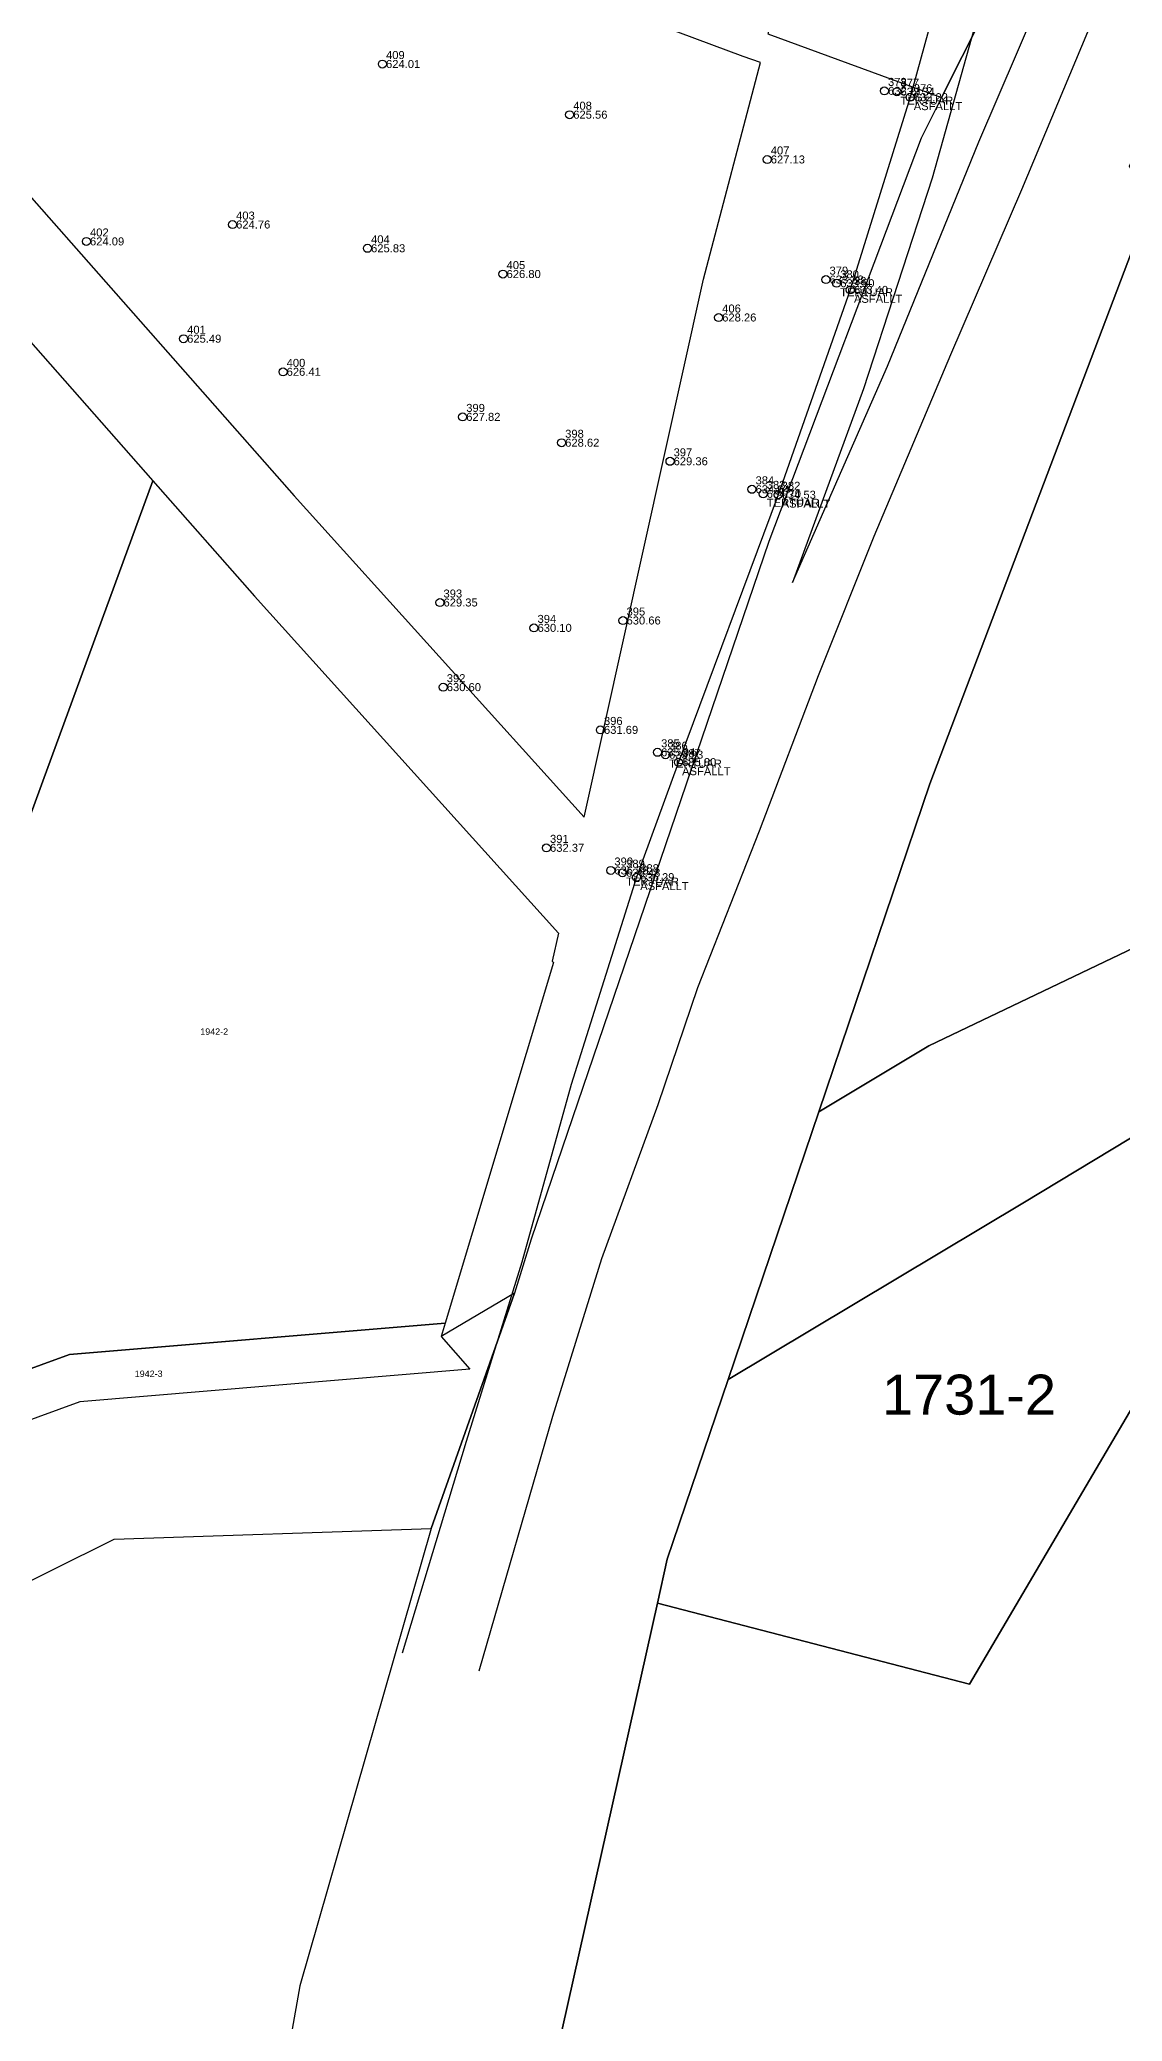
# Model space of a CAD drawing. Header units: metres. Extents: x 7508000 to 7510589, y 4725804 to 4728000.
# Drawn here: x 7509433.2 to 7509568.4, y 4726623.1 to 4726870.8 of the extents above; entities that cross this region are included whole.
import ezdxf
from ezdxf.enums import TextEntityAlignment as Align

# ---------------------------------------------------------------- set-up
doc = ezdxf.new("R2010")
doc.units = ezdxf.units.M
for name, color, linetype in [('_KOCKA', 5, 'Continuous'), ('Nr Parceles Baze', 7, 'Continuous'), ('OBILIQ_A10_PAR_PARCEL_TXT', 7, 'Continuous'), ('OBILIQ_PAR_PARCELGEOM_ILI', 7, 'Continuous'), ('Orotofoto 2018', 7, 'Continuous'), ('Parcela Baze', 7, 'Continuous'), ('V-NODE', 1, 'Continuous'), ('V-NODE-TEXT', 11, 'Continuous')]:
    doc.layers.add(name, color=color, linetype=linetype)
doc.styles.get("Standard").update_dxf_attribs({"font": 'arial.ttf'})
picture_1 = doc.add_image_def('image1.ecw', size_in_pixel=(11111, 11111))

# ---------------------------------------------------------------- blocks, each defined once
blk = doc.blocks.new('*U54')
at = {"color": 0, "linetype": 'ByBlock', "lineweight": -2, "transparency": 16777216}
blk.add_line((0, 0), (0, 0), dxfattribs=at)
blk.add_circle((0, 0), 0.5, dxfattribs=at)
blk = doc.blocks.new('*U1132', base_point=(7509541.92, 4726863.57, 632.22))
at = {"layer": 'V-NODE-TEXT', "color": 1, "linetype": 'ByBlock', "char_height": 1}
for s, insert, attachment_point in [('376', (7509542.37, 4726864.18, 632.22), 7), ('ASFALLT', (7509542.37, 4726862.96, 632.22), 1), ('632.22', (7509542.37, 4726863.57, 632.22), 4)]:
    blk.add_mtext(s, dxfattribs=dict(at, insert=insert, attachment_point=attachment_point))
blk = doc.blocks.new('*U1133', base_point=(7509541.921, 4726863.567, 632.224))
at = {"layer": 'V-NODE-TEXT', "color": 7, "lineweight": -2}
blk.add_blockref('*U1132', (7509541.921, 4726863.567, 632.224), dxfattribs=at)
blk = doc.blocks.new('*U1134', base_point=(7509541.921, 4726863.567, 632.224))
at = {"layer": 'V-NODE', "color": 7, "lineweight": -2, "xscale": 0.9999999800000003, "yscale": 0.9999999800000003, "zscale": 0.9999999800000003}
blk.add_blockref('*U54', (7509541.921, 4726863.567, 632.224), dxfattribs=at)
at = {"layer": 'V-NODE-TEXT', "color": 7, "lineweight": -2}
blk.add_blockref('*U1133', (7509541.921, 4726863.567, 632.224), dxfattribs=at)
blk = doc.blocks.new('*U1135', base_point=(7509540.27, 4726864.26, 632.34))
at = {"layer": 'V-NODE-TEXT', "color": 1, "linetype": 'ByBlock', "char_height": 1}
for s, insert, attachment_point in [('377', (7509540.72, 4726864.87, 632.34), 7), ('TERTUAR', (7509540.72, 4726863.65, 632.34), 1), ('632.34', (7509540.72, 4726864.26, 632.34), 4)]:
    blk.add_mtext(s, dxfattribs=dict(at, insert=insert, attachment_point=attachment_point))
blk = doc.blocks.new('*U1136', base_point=(7509540.273, 4726864.256, 632.337))
at = {"layer": 'V-NODE-TEXT', "color": 7, "lineweight": -2}
blk.add_blockref('*U1135', (7509540.273, 4726864.256, 632.337), dxfattribs=at)
blk = doc.blocks.new('*U1137', base_point=(7509540.273, 4726864.256, 632.337))
at = {"layer": 'V-NODE', "color": 7, "lineweight": -2, "xscale": 0.9999999800000003, "yscale": 0.9999999800000003, "zscale": 0.9999999800000003}
blk.add_blockref('*U54', (7509540.273, 4726864.256, 632.337), dxfattribs=at)
at = {"layer": 'V-NODE-TEXT', "color": 7, "lineweight": -2}
blk.add_blockref('*U1136', (7509540.273, 4726864.256, 632.337), dxfattribs=at)
blk = doc.blocks.new('*U1138', base_point=(7509538.71, 4726864.37, 632.21))
at = {"layer": 'V-NODE-TEXT', "color": 1, "linetype": 'ByBlock', "char_height": 1}
for s, insert, attachment_point in [('378', (7509539.16, 4726864.98, 632.21), 7), ('632.21', (7509539.16, 4726864.37, 632.21), 4)]:
    blk.add_mtext(s, dxfattribs=dict(at, insert=insert, attachment_point=attachment_point))
blk = doc.blocks.new('*U1139', base_point=(7509538.71, 4726864.366, 632.21))
at = {"layer": 'V-NODE-TEXT', "color": 7, "lineweight": -2}
blk.add_blockref('*U1138', (7509538.71, 4726864.366, 632.21), dxfattribs=at)
blk = doc.blocks.new('*U1140', base_point=(7509538.71, 4726864.366, 632.21))
at = {"layer": 'V-NODE', "color": 7, "lineweight": -2, "xscale": 0.9999999800000003, "yscale": 0.9999999800000003, "zscale": 0.9999999800000003}
blk.add_blockref('*U54', (7509538.71, 4726864.366, 632.21), dxfattribs=at)
at = {"layer": 'V-NODE-TEXT', "color": 7, "lineweight": -2}
blk.add_blockref('*U1139', (7509538.71, 4726864.366, 632.21), dxfattribs=at)
blk = doc.blocks.new('*U1141', base_point=(7509531.4, 4726840.78, 633.38))
at = {"layer": 'V-NODE-TEXT', "color": 1, "linetype": 'ByBlock', "char_height": 1}
for s, insert, attachment_point in [('379', (7509531.85, 4726841.39, 633.38), 7), ('633.38', (7509531.85, 4726840.78, 633.38), 4)]:
    blk.add_mtext(s, dxfattribs=dict(at, insert=insert, attachment_point=attachment_point))
blk = doc.blocks.new('*U1142', base_point=(7509531.399, 4726840.775, 633.38))
at = {"layer": 'V-NODE-TEXT', "color": 7, "lineweight": -2}
blk.add_blockref('*U1141', (7509531.399, 4726840.775, 633.38), dxfattribs=at)
blk = doc.blocks.new('*U1143', base_point=(7509531.399, 4726840.775, 633.38))
at = {"layer": 'V-NODE', "color": 7, "lineweight": -2, "xscale": 0.9999999800000003, "yscale": 0.9999999800000003, "zscale": 0.9999999800000003}
blk.add_blockref('*U54', (7509531.399, 4726840.775, 633.38), dxfattribs=at)
at = {"layer": 'V-NODE-TEXT', "color": 7, "lineweight": -2}
blk.add_blockref('*U1142', (7509531.399, 4726840.775, 633.38), dxfattribs=at)
blk = doc.blocks.new('*U1144', base_point=(7509532.74, 4726840.32, 633.5))
at = {"layer": 'V-NODE-TEXT', "color": 1, "linetype": 'ByBlock', "char_height": 1}
for s, insert, attachment_point in [('380', (7509533.19, 4726840.93, 633.5), 7), ('633.50', (7509533.19, 4726840.32, 633.5), 4), ('TERTUAR', (7509533.19, 4726839.71, 633.5), 1)]:
    blk.add_mtext(s, dxfattribs=dict(at, insert=insert, attachment_point=attachment_point))
blk = doc.blocks.new('*U1145', base_point=(7509532.741, 4726840.316, 633.503))
at = {"layer": 'V-NODE-TEXT', "color": 7, "lineweight": -2}
blk.add_blockref('*U1144', (7509532.741, 4726840.316, 633.503), dxfattribs=at)
blk = doc.blocks.new('*U1146', base_point=(7509532.741, 4726840.316, 633.503))
at = {"layer": 'V-NODE', "color": 7, "lineweight": -2, "xscale": 0.9999999800000003, "yscale": 0.9999999800000003, "zscale": 0.9999999800000003}
blk.add_blockref('*U54', (7509532.741, 4726840.316, 633.503), dxfattribs=at)
at = {"layer": 'V-NODE-TEXT', "color": 7, "lineweight": -2}
blk.add_blockref('*U1145', (7509532.741, 4726840.316, 633.503), dxfattribs=at)
blk = doc.blocks.new('*U1147', base_point=(7509534.45, 4726839.49, 633.4))
at = {"layer": 'V-NODE-TEXT', "color": 1, "linetype": 'ByBlock', "char_height": 1}
for s, insert, attachment_point in [('381', (7509534.9, 4726840.1, 633.4), 7), ('ASFALLT', (7509534.9, 4726838.88, 633.4), 1), ('633.40', (7509534.9, 4726839.49, 633.4), 4)]:
    blk.add_mtext(s, dxfattribs=dict(at, insert=insert, attachment_point=attachment_point))
blk = doc.blocks.new('*U1148', base_point=(7509534.448, 4726839.49, 633.405))
at = {"layer": 'V-NODE-TEXT', "color": 7, "lineweight": -2}
blk.add_blockref('*U1147', (7509534.448, 4726839.49, 633.405), dxfattribs=at)
blk = doc.blocks.new('*U1149', base_point=(7509534.448, 4726839.49, 633.405))
at = {"layer": 'V-NODE', "color": 7, "lineweight": -2, "xscale": 0.9999999800000003, "yscale": 0.9999999800000003, "zscale": 0.9999999800000003}
blk.add_blockref('*U54', (7509534.448, 4726839.49, 633.405), dxfattribs=at)
at = {"layer": 'V-NODE-TEXT', "color": 7, "lineweight": -2}
blk.add_blockref('*U1148', (7509534.448, 4726839.49, 633.405), dxfattribs=at)
blk = doc.blocks.new('*U1150', base_point=(7509525.42, 4726813.89, 634.53))
at = {"layer": 'V-NODE-TEXT', "color": 1, "linetype": 'ByBlock', "char_height": 1}
for s, insert, attachment_point in [('382', (7509525.87, 4726814.5, 634.53), 7), ('ASFALLT', (7509525.87, 4726813.28, 634.53), 1), ('634.53', (7509525.87, 4726813.89, 634.53), 4)]:
    blk.add_mtext(s, dxfattribs=dict(at, insert=insert, attachment_point=attachment_point))
blk = doc.blocks.new('*U1151', base_point=(7509525.416, 4726813.887, 634.534))
at = {"layer": 'V-NODE-TEXT', "color": 7, "lineweight": -2}
blk.add_blockref('*U1150', (7509525.416, 4726813.887, 634.534), dxfattribs=at)
blk = doc.blocks.new('*U1152', base_point=(7509525.416, 4726813.887, 634.534))
at = {"layer": 'V-NODE', "color": 7, "lineweight": -2, "xscale": 0.9999999800000003, "yscale": 0.9999999800000003, "zscale": 0.9999999800000003}
blk.add_blockref('*U54', (7509525.416, 4726813.887, 634.534), dxfattribs=at)
at = {"layer": 'V-NODE-TEXT', "color": 7, "lineweight": -2}
blk.add_blockref('*U1151', (7509525.416, 4726813.887, 634.534), dxfattribs=at)
blk = doc.blocks.new('*U1153', base_point=(7509523.56, 4726814, 634.7))
at = {"layer": 'V-NODE-TEXT', "color": 1, "linetype": 'ByBlock', "char_height": 1}
for s, insert, attachment_point in [('383', (7509524.01, 4726814.61, 634.7), 7), ('TERTUAR', (7509524.01, 4726813.39, 634.7), 1), ('634.70', (7509524.01, 4726814, 634.7), 4)]:
    blk.add_mtext(s, dxfattribs=dict(at, insert=insert, attachment_point=attachment_point))
blk = doc.blocks.new('*U1154', base_point=(7509523.56, 4726813.998, 634.702))
at = {"layer": 'V-NODE-TEXT', "color": 7, "lineweight": -2}
blk.add_blockref('*U1153', (7509523.56, 4726813.998, 634.702), dxfattribs=at)
blk = doc.blocks.new('*U1155', base_point=(7509523.56, 4726813.998, 634.702))
at = {"layer": 'V-NODE', "color": 7, "lineweight": -2, "xscale": 0.9999999800000003, "yscale": 0.9999999800000003, "zscale": 0.9999999800000003}
blk.add_blockref('*U54', (7509523.56, 4726813.998, 634.702), dxfattribs=at)
at = {"layer": 'V-NODE-TEXT', "color": 7, "lineweight": -2}
blk.add_blockref('*U1154', (7509523.56, 4726813.998, 634.702), dxfattribs=at)
blk = doc.blocks.new('*U1156', base_point=(7509522.16, 4726814.57, 634.64))
at = {"layer": 'V-NODE-TEXT', "color": 1, "linetype": 'ByBlock', "char_height": 1}
for s, insert, attachment_point in [('384', (7509522.61, 4726815.18, 634.64), 7), ('634.64', (7509522.61, 4726814.57, 634.64), 4)]:
    blk.add_mtext(s, dxfattribs=dict(at, insert=insert, attachment_point=attachment_point))
blk = doc.blocks.new('*U1157', base_point=(7509522.161, 4726814.569, 634.645))
at = {"layer": 'V-NODE-TEXT', "color": 7, "lineweight": -2}
blk.add_blockref('*U1156', (7509522.161, 4726814.569, 634.645), dxfattribs=at)
blk = doc.blocks.new('*U1158', base_point=(7509522.161, 4726814.569, 634.645))
at = {"layer": 'V-NODE', "color": 7, "lineweight": -2, "xscale": 0.9999999800000003, "yscale": 0.9999999800000003, "zscale": 0.9999999800000003}
blk.add_blockref('*U54', (7509522.161, 4726814.569, 634.645), dxfattribs=at)
at = {"layer": 'V-NODE-TEXT', "color": 7, "lineweight": -2}
blk.add_blockref('*U1157', (7509522.161, 4726814.569, 634.645), dxfattribs=at)
blk = doc.blocks.new('*U1159', base_point=(7509510.36, 4726781.7, 635.94))
at = {"layer": 'V-NODE-TEXT', "color": 1, "linetype": 'ByBlock', "char_height": 1}
for s, insert, attachment_point in [('385', (7509510.81, 4726782.31, 635.94), 7), ('635.94', (7509510.81, 4726781.7, 635.94), 4)]:
    blk.add_mtext(s, dxfattribs=dict(at, insert=insert, attachment_point=attachment_point))
blk = doc.blocks.new('*U1160', base_point=(7509510.362, 4726781.703, 635.942))
at = {"layer": 'V-NODE-TEXT', "color": 7, "lineweight": -2}
blk.add_blockref('*U1159', (7509510.362, 4726781.703, 635.942), dxfattribs=at)
blk = doc.blocks.new('*U1161', base_point=(7509510.362, 4726781.703, 635.942))
at = {"layer": 'V-NODE', "color": 7, "lineweight": -2, "xscale": 0.9999999800000003, "yscale": 0.9999999800000003, "zscale": 0.9999999800000003}
blk.add_blockref('*U54', (7509510.362, 4726781.703, 635.942), dxfattribs=at)
at = {"layer": 'V-NODE-TEXT', "color": 7, "lineweight": -2}
blk.add_blockref('*U1160', (7509510.362, 4726781.703, 635.942), dxfattribs=at)
blk = doc.blocks.new('*U1162', base_point=(7509511.35, 4726781.4, 635.93))
at = {"layer": 'V-NODE-TEXT', "color": 1, "linetype": 'ByBlock', "char_height": 1}
for s, insert, attachment_point in [('TERTUAR', (7509511.8, 4726780.79, 635.93), 1), ('386', (7509511.8, 4726782.01, 635.93), 7), ('635.93', (7509511.8, 4726781.4, 635.93), 4)]:
    blk.add_mtext(s, dxfattribs=dict(at, insert=insert, attachment_point=attachment_point))
blk = doc.blocks.new('*U1163', base_point=(7509511.351, 4726781.403, 635.925))
at = {"layer": 'V-NODE-TEXT', "color": 7, "lineweight": -2}
blk.add_blockref('*U1162', (7509511.351, 4726781.403, 635.925), dxfattribs=at)
blk = doc.blocks.new('*U1164', base_point=(7509511.351, 4726781.403, 635.925))
at = {"layer": 'V-NODE', "color": 7, "lineweight": -2, "xscale": 0.9999999800000003, "yscale": 0.9999999800000003, "zscale": 0.9999999800000003}
blk.add_blockref('*U54', (7509511.351, 4726781.403, 635.925), dxfattribs=at)
at = {"layer": 'V-NODE-TEXT', "color": 7, "lineweight": -2}
blk.add_blockref('*U1163', (7509511.351, 4726781.403, 635.925), dxfattribs=at)
blk = doc.blocks.new('*U1165', base_point=(7509512.98, 4726780.46, 635.8))
at = {"layer": 'V-NODE-TEXT', "color": 1, "linetype": 'ByBlock', "char_height": 1}
for s, insert, attachment_point in [('387', (7509513.43, 4726781.07, 635.8), 7), ('635.80', (7509513.43, 4726780.46, 635.8), 4), ('ASFALLT', (7509513.43, 4726779.84, 635.8), 1)]:
    blk.add_mtext(s, dxfattribs=dict(at, insert=insert, attachment_point=attachment_point))
blk = doc.blocks.new('*U1166', base_point=(7509512.983, 4726780.455, 635.795))
at = {"layer": 'V-NODE-TEXT', "color": 7, "lineweight": -2}
blk.add_blockref('*U1165', (7509512.983, 4726780.455, 635.795), dxfattribs=at)
blk = doc.blocks.new('*U1167', base_point=(7509512.983, 4726780.455, 635.795))
at = {"layer": 'V-NODE', "color": 7, "lineweight": -2, "xscale": 0.9999999800000003, "yscale": 0.9999999800000003, "zscale": 0.9999999800000003}
blk.add_blockref('*U54', (7509512.983, 4726780.455, 635.795), dxfattribs=at)
at = {"layer": 'V-NODE-TEXT', "color": 7, "lineweight": -2}
blk.add_blockref('*U1166', (7509512.983, 4726780.455, 635.795), dxfattribs=at)
blk = doc.blocks.new('*U1168', base_point=(7509507.75, 4726766.09, 636.29))
at = {"layer": 'V-NODE-TEXT', "color": 1, "linetype": 'ByBlock', "char_height": 1}
for s, insert, attachment_point in [('388', (7509508.2, 4726766.7, 636.29), 7), ('636.29', (7509508.2, 4726766.09, 636.29), 4), ('ASFALLT', (7509508.2, 4726765.48, 636.29), 1)]:
    blk.add_mtext(s, dxfattribs=dict(at, insert=insert, attachment_point=attachment_point))
blk = doc.blocks.new('*U1169', base_point=(7509507.753, 4726766.091, 636.294))
at = {"layer": 'V-NODE-TEXT', "color": 7, "lineweight": -2}
blk.add_blockref('*U1168', (7509507.753, 4726766.091, 636.294), dxfattribs=at)
blk = doc.blocks.new('*U1170', base_point=(7509507.753, 4726766.091, 636.294))
at = {"layer": 'V-NODE', "color": 7, "lineweight": -2, "xscale": 0.9999999800000003, "yscale": 0.9999999800000003, "zscale": 0.9999999800000003}
blk.add_blockref('*U54', (7509507.753, 4726766.091, 636.294), dxfattribs=at)
at = {"layer": 'V-NODE-TEXT', "color": 7, "lineweight": -2}
blk.add_blockref('*U1169', (7509507.753, 4726766.091, 636.294), dxfattribs=at)
blk = doc.blocks.new('*U1171', base_point=(7509505.99, 4726766.65, 636.43))
at = {"layer": 'V-NODE-TEXT', "color": 1, "linetype": 'ByBlock', "char_height": 1}
for s, insert, attachment_point in [('TERTUAR', (7509506.44, 4726766.04, 636.43), 1), ('389', (7509506.44, 4726767.26, 636.43), 7), ('636.43', (7509506.44, 4726766.65, 636.43), 4)]:
    blk.add_mtext(s, dxfattribs=dict(at, insert=insert, attachment_point=attachment_point))
blk = doc.blocks.new('*U1172', base_point=(7509505.992, 4726766.647, 636.427))
at = {"layer": 'V-NODE-TEXT', "color": 7, "lineweight": -2}
blk.add_blockref('*U1171', (7509505.992, 4726766.647, 636.427), dxfattribs=at)
blk = doc.blocks.new('*U1173', base_point=(7509505.992, 4726766.647, 636.427))
at = {"layer": 'V-NODE', "color": 7, "lineweight": -2, "xscale": 0.9999999800000003, "yscale": 0.9999999800000003, "zscale": 0.9999999800000003}
blk.add_blockref('*U54', (7509505.992, 4726766.647, 636.427), dxfattribs=at)
at = {"layer": 'V-NODE-TEXT', "color": 7, "lineweight": -2}
blk.add_blockref('*U1172', (7509505.992, 4726766.647, 636.427), dxfattribs=at)
blk = doc.blocks.new('*U1174', base_point=(7509504.52, 4726766.93, 636.38))
at = {"layer": 'V-NODE-TEXT', "color": 1, "linetype": 'ByBlock', "char_height": 1}
for s, insert, attachment_point in [('390', (7509504.97, 4726767.54, 636.38), 7), ('636.38', (7509504.97, 4726766.93, 636.38), 4)]:
    blk.add_mtext(s, dxfattribs=dict(at, insert=insert, attachment_point=attachment_point))
blk = doc.blocks.new('*U1175', base_point=(7509504.524, 4726766.926, 636.384))
at = {"layer": 'V-NODE-TEXT', "color": 7, "lineweight": -2}
blk.add_blockref('*U1174', (7509504.524, 4726766.926, 636.384), dxfattribs=at)
blk = doc.blocks.new('*U1176', base_point=(7509504.524, 4726766.926, 636.384))
at = {"layer": 'V-NODE', "color": 7, "lineweight": -2, "xscale": 0.9999999800000003, "yscale": 0.9999999800000003, "zscale": 0.9999999800000003}
blk.add_blockref('*U54', (7509504.524, 4726766.926, 636.384), dxfattribs=at)
at = {"layer": 'V-NODE-TEXT', "color": 7, "lineweight": -2}
blk.add_blockref('*U1175', (7509504.524, 4726766.926, 636.384), dxfattribs=at)
blk = doc.blocks.new('*U1177', base_point=(7509496.48, 4726769.76, 632.37))
at = {"layer": 'V-NODE-TEXT', "color": 1, "linetype": 'ByBlock', "char_height": 1}
for s, insert, attachment_point in [('391', (7509496.93, 4726770.37, 632.37), 7), ('632.37', (7509496.93, 4726769.76, 632.37), 4)]:
    blk.add_mtext(s, dxfattribs=dict(at, insert=insert, attachment_point=attachment_point))
blk = doc.blocks.new('*U1178', base_point=(7509496.476, 4726769.761, 632.37))
at = {"layer": 'V-NODE-TEXT', "color": 7, "lineweight": -2}
blk.add_blockref('*U1177', (7509496.476, 4726769.761, 632.37), dxfattribs=at)
blk = doc.blocks.new('*U1179', base_point=(7509496.476, 4726769.761, 632.37))
at = {"layer": 'V-NODE', "color": 7, "lineweight": -2, "xscale": 0.9999999800000003, "yscale": 0.9999999800000003, "zscale": 0.9999999800000003}
blk.add_blockref('*U54', (7509496.476, 4726769.761, 632.37), dxfattribs=at)
at = {"layer": 'V-NODE-TEXT', "color": 7, "lineweight": -2}
blk.add_blockref('*U1178', (7509496.476, 4726769.761, 632.37), dxfattribs=at)
blk = doc.blocks.new('*U1180', base_point=(7509483.58, 4726789.84, 630.6))
at = {"layer": 'V-NODE-TEXT', "color": 1, "linetype": 'ByBlock', "char_height": 1}
for s, insert, attachment_point in [('392', (7509484.03, 4726790.45, 630.6), 7), ('630.60', (7509484.03, 4726789.84, 630.6), 4)]:
    blk.add_mtext(s, dxfattribs=dict(at, insert=insert, attachment_point=attachment_point))
blk = doc.blocks.new('*U1181', base_point=(7509483.583, 4726789.844, 630.599))
at = {"layer": 'V-NODE-TEXT', "color": 7, "lineweight": -2}
blk.add_blockref('*U1180', (7509483.583, 4726789.844, 630.599), dxfattribs=at)
blk = doc.blocks.new('*U1182', base_point=(7509483.583, 4726789.844, 630.599))
at = {"layer": 'V-NODE', "color": 7, "lineweight": -2, "xscale": 0.9999999800000003, "yscale": 0.9999999800000003, "zscale": 0.9999999800000003}
blk.add_blockref('*U54', (7509483.583, 4726789.844, 630.599), dxfattribs=at)
at = {"layer": 'V-NODE-TEXT', "color": 7, "lineweight": -2}
blk.add_blockref('*U1181', (7509483.583, 4726789.844, 630.599), dxfattribs=at)
blk = doc.blocks.new('*U1183', base_point=(7509483.17, 4726800.42, 629.35))
at = {"layer": 'V-NODE-TEXT', "color": 1, "linetype": 'ByBlock', "char_height": 1}
for s, insert, attachment_point in [('393', (7509483.62, 4726801.03, 629.35), 7), ('629.35', (7509483.62, 4726800.42, 629.35), 4)]:
    blk.add_mtext(s, dxfattribs=dict(at, insert=insert, attachment_point=attachment_point))
blk = doc.blocks.new('*U1184', base_point=(7509483.167, 4726800.419, 629.352))
at = {"layer": 'V-NODE-TEXT', "color": 7, "lineweight": -2}
blk.add_blockref('*U1183', (7509483.167, 4726800.419, 629.352), dxfattribs=at)
blk = doc.blocks.new('*U1185', base_point=(7509483.167, 4726800.419, 629.352))
at = {"layer": 'V-NODE', "color": 7, "lineweight": -2, "xscale": 0.9999999800000003, "yscale": 0.9999999800000003, "zscale": 0.9999999800000003}
blk.add_blockref('*U54', (7509483.167, 4726800.419, 629.352), dxfattribs=at)
at = {"layer": 'V-NODE-TEXT', "color": 7, "lineweight": -2}
blk.add_blockref('*U1184', (7509483.167, 4726800.419, 629.352), dxfattribs=at)
blk = doc.blocks.new('*U1186', base_point=(7509494.92, 4726797.25, 630.1))
at = {"layer": 'V-NODE-TEXT', "color": 1, "linetype": 'ByBlock', "char_height": 1}
for s, insert, attachment_point in [('394', (7509495.37, 4726797.86, 630.1), 7), ('630.10', (7509495.37, 4726797.25, 630.1), 4)]:
    blk.add_mtext(s, dxfattribs=dict(at, insert=insert, attachment_point=attachment_point))
blk = doc.blocks.new('*U1187', base_point=(7509494.924, 4726797.249, 630.105))
at = {"layer": 'V-NODE-TEXT', "color": 7, "lineweight": -2}
blk.add_blockref('*U1186', (7509494.924, 4726797.249, 630.105), dxfattribs=at)
blk = doc.blocks.new('*U1188', base_point=(7509494.924, 4726797.249, 630.105))
at = {"layer": 'V-NODE', "color": 7, "lineweight": -2, "xscale": 0.9999999800000003, "yscale": 0.9999999800000003, "zscale": 0.9999999800000003}
blk.add_blockref('*U54', (7509494.924, 4726797.249, 630.105), dxfattribs=at)
at = {"layer": 'V-NODE-TEXT', "color": 7, "lineweight": -2}
blk.add_blockref('*U1187', (7509494.924, 4726797.249, 630.105), dxfattribs=at)
blk = doc.blocks.new('*U1189', base_point=(7509506.04, 4726798.17, 630.66))
at = {"layer": 'V-NODE-TEXT', "color": 1, "linetype": 'ByBlock', "char_height": 1}
for s, insert, attachment_point in [('395', (7509506.49, 4726798.78, 630.66), 7), ('630.66', (7509506.49, 4726798.17, 630.66), 4)]:
    blk.add_mtext(s, dxfattribs=dict(at, insert=insert, attachment_point=attachment_point))
blk = doc.blocks.new('*U1190', base_point=(7509506.036, 4726798.174, 630.665))
at = {"layer": 'V-NODE-TEXT', "color": 7, "lineweight": -2}
blk.add_blockref('*U1189', (7509506.036, 4726798.174, 630.665), dxfattribs=at)
blk = doc.blocks.new('*U1191', base_point=(7509506.036, 4726798.174, 630.665))
at = {"layer": 'V-NODE', "color": 7, "lineweight": -2, "xscale": 0.9999999800000003, "yscale": 0.9999999800000003, "zscale": 0.9999999800000003}
blk.add_blockref('*U54', (7509506.036, 4726798.174, 630.665), dxfattribs=at)
at = {"layer": 'V-NODE-TEXT', "color": 7, "lineweight": -2}
blk.add_blockref('*U1190', (7509506.036, 4726798.174, 630.665), dxfattribs=at)
blk = doc.blocks.new('*U1192', base_point=(7509503.22, 4726784.5, 631.69))
at = {"layer": 'V-NODE-TEXT', "color": 1, "linetype": 'ByBlock', "char_height": 1}
for s, insert, attachment_point in [('396', (7509503.67, 4726785.11, 631.69), 7), ('631.69', (7509503.67, 4726784.5, 631.69), 4)]:
    blk.add_mtext(s, dxfattribs=dict(at, insert=insert, attachment_point=attachment_point))
blk = doc.blocks.new('*U1193', base_point=(7509503.222, 4726784.496, 631.691))
at = {"layer": 'V-NODE-TEXT', "color": 7, "lineweight": -2}
blk.add_blockref('*U1192', (7509503.222, 4726784.496, 631.691), dxfattribs=at)
blk = doc.blocks.new('*U1194', base_point=(7509503.222, 4726784.496, 631.691))
at = {"layer": 'V-NODE', "color": 7, "lineweight": -2, "xscale": 0.9999999800000003, "yscale": 0.9999999800000003, "zscale": 0.9999999800000003}
blk.add_blockref('*U54', (7509503.222, 4726784.496, 631.691), dxfattribs=at)
at = {"layer": 'V-NODE-TEXT', "color": 7, "lineweight": -2}
blk.add_blockref('*U1193', (7509503.222, 4726784.496, 631.691), dxfattribs=at)
blk = doc.blocks.new('*U1195', base_point=(7509511.92, 4726818.07, 629.36))
at = {"layer": 'V-NODE-TEXT', "color": 1, "linetype": 'ByBlock', "char_height": 1}
for s, insert, attachment_point in [('397', (7509512.37, 4726818.68, 629.36), 7), ('629.36', (7509512.37, 4726818.07, 629.36), 4)]:
    blk.add_mtext(s, dxfattribs=dict(at, insert=insert, attachment_point=attachment_point))
blk = doc.blocks.new('*U1196', base_point=(7509511.924, 4726818.065, 629.361))
at = {"layer": 'V-NODE-TEXT', "color": 7, "lineweight": -2}
blk.add_blockref('*U1195', (7509511.924, 4726818.065, 629.361), dxfattribs=at)
blk = doc.blocks.new('*U1197', base_point=(7509511.924, 4726818.065, 629.361))
at = {"layer": 'V-NODE', "color": 7, "lineweight": -2, "xscale": 0.9999999800000003, "yscale": 0.9999999800000003, "zscale": 0.9999999800000003}
blk.add_blockref('*U54', (7509511.924, 4726818.065, 629.361), dxfattribs=at)
at = {"layer": 'V-NODE-TEXT', "color": 7, "lineweight": -2}
blk.add_blockref('*U1196', (7509511.924, 4726818.065, 629.361), dxfattribs=at)
blk = doc.blocks.new('*U1198', base_point=(7509498.369, 4726820.395, 628.6191))
at = {"layer": 'V-NODE-TEXT', "color": 1, "linetype": 'ByBlock', "char_height": 1}
for s, insert, attachment_point in [('398', (7509498.819, 4726821.005573, 628.6191), 7), ('628.62', (7509498.819, 4726820.395, 628.6191), 4)]:
    blk.add_mtext(s, dxfattribs=dict(at, insert=insert, attachment_point=attachment_point))
blk = doc.blocks.new('*U1199', base_point=(7509498.369, 4726820.395, 628.619))
at = {"layer": 'V-NODE-TEXT', "color": 7, "lineweight": -2}
blk.add_blockref('*U1198', (7509498.369, 4726820.395, 628.619), dxfattribs=at)
blk = doc.blocks.new('*U1200', base_point=(7509498.369, 4726820.395, 628.619))
at = {"layer": 'V-NODE', "color": 7, "lineweight": -2, "xscale": 0.9999999800000003, "yscale": 0.9999999800000003, "zscale": 0.9999999800000003}
blk.add_blockref('*U54', (7509498.369, 4726820.395, 628.619), dxfattribs=at)
at = {"layer": 'V-NODE-TEXT', "color": 7, "lineweight": -2}
blk.add_blockref('*U1199', (7509498.369, 4726820.395, 628.619), dxfattribs=at)
blk = doc.blocks.new('*U1201', base_point=(7509486.013, 4726823.623, 627.8201))
at = {"layer": 'V-NODE-TEXT', "color": 1, "linetype": 'ByBlock', "char_height": 1}
for s, insert, attachment_point in [('399', (7509486.463, 4726824.233573, 627.8201), 7), ('627.82', (7509486.463, 4726823.623, 627.8201), 4)]:
    blk.add_mtext(s, dxfattribs=dict(at, insert=insert, attachment_point=attachment_point))
blk = doc.blocks.new('*U1202', base_point=(7509486.013, 4726823.623, 627.82))
at = {"layer": 'V-NODE-TEXT', "color": 7, "lineweight": -2}
blk.add_blockref('*U1201', (7509486.013, 4726823.623, 627.82), dxfattribs=at)
blk = doc.blocks.new('*U1203', base_point=(7509486.013, 4726823.623, 627.82))
at = {"layer": 'V-NODE', "color": 7, "lineweight": -2, "xscale": 0.9999999800000003, "yscale": 0.9999999800000003, "zscale": 0.9999999800000003}
blk.add_blockref('*U54', (7509486.013, 4726823.623, 627.82), dxfattribs=at)
at = {"layer": 'V-NODE-TEXT', "color": 7, "lineweight": -2}
blk.add_blockref('*U1202', (7509486.013, 4726823.623, 627.82), dxfattribs=at)
blk = doc.blocks.new('*U1204', base_point=(7509463.569, 4726829.245, 626.4068))
at = {"layer": 'V-NODE-TEXT', "color": 1, "linetype": 'ByBlock', "char_height": 1}
for s, insert, attachment_point in [('400', (7509464.019, 4726829.855573, 626.4068), 7), ('626.41', (7509464.019, 4726829.245, 626.4068), 4)]:
    blk.add_mtext(s, dxfattribs=dict(at, insert=insert, attachment_point=attachment_point))
blk = doc.blocks.new('*U1205', base_point=(7509463.569, 4726829.245, 626.407))
at = {"layer": 'V-NODE-TEXT', "color": 7, "lineweight": -2}
blk.add_blockref('*U1204', (7509463.569, 4726829.245, 626.407), dxfattribs=at)
blk = doc.blocks.new('*U1206', base_point=(7509463.569, 4726829.245, 626.407))
at = {"layer": 'V-NODE', "color": 7, "lineweight": -2, "xscale": 0.9999999800000003, "yscale": 0.9999999800000003, "zscale": 0.9999999800000003}
blk.add_blockref('*U54', (7509463.569, 4726829.245, 626.407), dxfattribs=at)
at = {"layer": 'V-NODE-TEXT', "color": 7, "lineweight": -2}
blk.add_blockref('*U1205', (7509463.569, 4726829.245, 626.407), dxfattribs=at)
blk = doc.blocks.new('*U1207', base_point=(7509451.145, 4726833.389, 625.4935))
at = {"layer": 'V-NODE-TEXT', "color": 1, "linetype": 'ByBlock', "char_height": 1}
for s, insert, attachment_point in [('401', (7509451.595, 4726833.999573, 625.4935), 7), ('625.49', (7509451.595, 4726833.389, 625.4935), 4)]:
    blk.add_mtext(s, dxfattribs=dict(at, insert=insert, attachment_point=attachment_point))
blk = doc.blocks.new('*U1208', base_point=(7509451.145, 4726833.389, 625.494))
at = {"layer": 'V-NODE-TEXT', "color": 7, "lineweight": -2}
blk.add_blockref('*U1207', (7509451.145, 4726833.389, 625.494), dxfattribs=at)
blk = doc.blocks.new('*U1209', base_point=(7509451.145, 4726833.389, 625.494))
at = {"layer": 'V-NODE', "color": 7, "lineweight": -2, "xscale": 0.9999999800000003, "yscale": 0.9999999800000003, "zscale": 0.9999999800000003}
blk.add_blockref('*U54', (7509451.145, 4726833.389, 625.494), dxfattribs=at)
at = {"layer": 'V-NODE-TEXT', "color": 7, "lineweight": -2}
blk.add_blockref('*U1208', (7509451.145, 4726833.389, 625.494), dxfattribs=at)
blk = doc.blocks.new('*U1210', base_point=(7509439.005, 4726845.552, 624.0879))
at = {"layer": 'V-NODE-TEXT', "color": 1, "linetype": 'ByBlock', "char_height": 1}
for s, insert, attachment_point in [('402', (7509439.455, 4726846.162573, 624.0879), 7), ('624.09', (7509439.455, 4726845.552, 624.0879), 4)]:
    blk.add_mtext(s, dxfattribs=dict(at, insert=insert, attachment_point=attachment_point))
blk = doc.blocks.new('*U1211', base_point=(7509439.005, 4726845.552, 624.088))
at = {"layer": 'V-NODE-TEXT', "color": 7, "lineweight": -2}
blk.add_blockref('*U1210', (7509439.005, 4726845.552, 624.088), dxfattribs=at)
blk = doc.blocks.new('*U1212', base_point=(7509439.005, 4726845.552, 624.088))
at = {"layer": 'V-NODE', "color": 7, "lineweight": -2, "xscale": 0.9999999800000003, "yscale": 0.9999999800000003, "zscale": 0.9999999800000003}
blk.add_blockref('*U54', (7509439.005, 4726845.552, 624.088), dxfattribs=at)
at = {"layer": 'V-NODE-TEXT', "color": 7, "lineweight": -2}
blk.add_blockref('*U1211', (7509439.005, 4726845.552, 624.088), dxfattribs=at)
blk = doc.blocks.new('*U1213', base_point=(7509457.265, 4726847.662, 624.7594))
at = {"layer": 'V-NODE-TEXT', "color": 1, "linetype": 'ByBlock', "char_height": 1}
for s, insert, attachment_point in [('403', (7509457.715, 4726848.272573, 624.7594), 7), ('624.76', (7509457.715, 4726847.662, 624.7594), 4)]:
    blk.add_mtext(s, dxfattribs=dict(at, insert=insert, attachment_point=attachment_point))
blk = doc.blocks.new('*U1214', base_point=(7509457.265, 4726847.662, 624.759))
at = {"layer": 'V-NODE-TEXT', "color": 7, "lineweight": -2}
blk.add_blockref('*U1213', (7509457.265, 4726847.662, 624.759), dxfattribs=at)
blk = doc.blocks.new('*U1215', base_point=(7509457.265, 4726847.662, 624.759))
at = {"layer": 'V-NODE', "color": 7, "lineweight": -2, "xscale": 0.9999999800000003, "yscale": 0.9999999800000003, "zscale": 0.9999999800000003}
blk.add_blockref('*U54', (7509457.265, 4726847.662, 624.759), dxfattribs=at)
at = {"layer": 'V-NODE-TEXT', "color": 7, "lineweight": -2}
blk.add_blockref('*U1214', (7509457.265, 4726847.662, 624.759), dxfattribs=at)
blk = doc.blocks.new('*U1216', base_point=(7509474.12, 4726844.69, 625.83))
at = {"layer": 'V-NODE-TEXT', "color": 1, "linetype": 'ByBlock', "char_height": 1}
for s, insert, attachment_point in [('404', (7509474.57, 4726845.3, 625.83), 7), ('625.83', (7509474.57, 4726844.69, 625.83), 4)]:
    blk.add_mtext(s, dxfattribs=dict(at, insert=insert, attachment_point=attachment_point))
blk = doc.blocks.new('*U1217', base_point=(7509474.121, 4726844.694, 625.833))
at = {"layer": 'V-NODE-TEXT', "color": 7, "lineweight": -2}
blk.add_blockref('*U1216', (7509474.121, 4726844.694, 625.833), dxfattribs=at)
blk = doc.blocks.new('*U1218', base_point=(7509474.121, 4726844.694, 625.833))
at = {"layer": 'V-NODE', "color": 7, "lineweight": -2, "xscale": 0.9999999800000003, "yscale": 0.9999999800000003, "zscale": 0.9999999800000003}
blk.add_blockref('*U54', (7509474.121, 4726844.694, 625.833), dxfattribs=at)
at = {"layer": 'V-NODE-TEXT', "color": 7, "lineweight": -2}
blk.add_blockref('*U1217', (7509474.121, 4726844.694, 625.833), dxfattribs=at)
blk = doc.blocks.new('*U1219', base_point=(7509491.048, 4726841.472, 626.802))
at = {"layer": 'V-NODE-TEXT', "color": 1, "linetype": 'ByBlock', "char_height": 1}
for s, insert, attachment_point in [('405', (7509491.498, 4726842.082573, 626.802), 7), ('626.80', (7509491.498, 4726841.472, 626.802), 4)]:
    blk.add_mtext(s, dxfattribs=dict(at, insert=insert, attachment_point=attachment_point))
blk = doc.blocks.new('*U1220', base_point=(7509491.048, 4726841.472, 626.802))
at = {"layer": 'V-NODE-TEXT', "color": 7, "lineweight": -2}
blk.add_blockref('*U1219', (7509491.048, 4726841.472, 626.802), dxfattribs=at)
blk = doc.blocks.new('*U1221', base_point=(7509491.048, 4726841.472, 626.802))
at = {"layer": 'V-NODE', "color": 7, "lineweight": -2, "xscale": 0.9999999800000003, "yscale": 0.9999999800000003, "zscale": 0.9999999800000003}
blk.add_blockref('*U54', (7509491.048, 4726841.472, 626.802), dxfattribs=at)
at = {"layer": 'V-NODE-TEXT', "color": 7, "lineweight": -2}
blk.add_blockref('*U1220', (7509491.048, 4726841.472, 626.802), dxfattribs=at)
blk = doc.blocks.new('*U1222', base_point=(7509517.993, 4726836.038, 628.2595))
at = {"layer": 'V-NODE-TEXT', "color": 1, "linetype": 'ByBlock', "char_height": 1}
for s, insert, attachment_point in [('406', (7509518.443, 4726836.648573, 628.2595), 7), ('628.26', (7509518.443, 4726836.038, 628.2595), 4)]:
    blk.add_mtext(s, dxfattribs=dict(at, insert=insert, attachment_point=attachment_point))
blk = doc.blocks.new('*U1223', base_point=(7509517.993, 4726836.038, 628.26))
at = {"layer": 'V-NODE-TEXT', "color": 7, "lineweight": -2}
blk.add_blockref('*U1222', (7509517.993, 4726836.038, 628.26), dxfattribs=at)
blk = doc.blocks.new('*U1224', base_point=(7509517.993, 4726836.038, 628.26))
at = {"layer": 'V-NODE', "color": 7, "lineweight": -2, "xscale": 0.9999999800000003, "yscale": 0.9999999800000003, "zscale": 0.9999999800000003}
blk.add_blockref('*U54', (7509517.993, 4726836.038, 628.26), dxfattribs=at)
at = {"layer": 'V-NODE-TEXT', "color": 7, "lineweight": -2}
blk.add_blockref('*U1223', (7509517.993, 4726836.038, 628.26), dxfattribs=at)
blk = doc.blocks.new('*U1225', base_point=(7509524.06, 4726855.79, 627.13))
at = {"layer": 'V-NODE-TEXT', "color": 1, "linetype": 'ByBlock', "char_height": 1}
for s, insert, attachment_point in [('407', (7509524.51, 4726856.41, 627.13), 7), ('627.13', (7509524.51, 4726855.79, 627.13), 4)]:
    blk.add_mtext(s, dxfattribs=dict(at, insert=insert, attachment_point=attachment_point))
blk = doc.blocks.new('*U1226', base_point=(7509524.062, 4726855.795, 627.132))
at = {"layer": 'V-NODE-TEXT', "color": 7, "lineweight": -2}
blk.add_blockref('*U1225', (7509524.062, 4726855.795, 627.132), dxfattribs=at)
blk = doc.blocks.new('*U1227', base_point=(7509524.062, 4726855.795, 627.132))
at = {"layer": 'V-NODE', "color": 7, "lineweight": -2, "xscale": 0.9999999800000003, "yscale": 0.9999999800000003, "zscale": 0.9999999800000003}
blk.add_blockref('*U54', (7509524.062, 4726855.795, 627.132), dxfattribs=at)
at = {"layer": 'V-NODE-TEXT', "color": 7, "lineweight": -2}
blk.add_blockref('*U1226', (7509524.062, 4726855.795, 627.132), dxfattribs=at)
blk = doc.blocks.new('*U1228', base_point=(7509499.384, 4726861.389, 625.5572))
at = {"layer": 'V-NODE-TEXT', "color": 1, "linetype": 'ByBlock', "char_height": 1}
for s, insert, attachment_point in [('408', (7509499.834, 4726861.999573, 625.5572), 7), ('625.56', (7509499.834, 4726861.389, 625.5572), 4)]:
    blk.add_mtext(s, dxfattribs=dict(at, insert=insert, attachment_point=attachment_point))
blk = doc.blocks.new('*U1229', base_point=(7509499.384, 4726861.389, 625.557))
at = {"layer": 'V-NODE-TEXT', "color": 7, "lineweight": -2}
blk.add_blockref('*U1228', (7509499.384, 4726861.389, 625.557), dxfattribs=at)
blk = doc.blocks.new('*U1230', base_point=(7509499.384, 4726861.389, 625.557))
at = {"layer": 'V-NODE', "color": 7, "lineweight": -2, "xscale": 0.9999999800000003, "yscale": 0.9999999800000003, "zscale": 0.9999999800000003}
blk.add_blockref('*U54', (7509499.384, 4726861.389, 625.557), dxfattribs=at)
at = {"layer": 'V-NODE-TEXT', "color": 7, "lineweight": -2}
blk.add_blockref('*U1229', (7509499.384, 4726861.389, 625.557), dxfattribs=at)
blk = doc.blocks.new('*U1231', base_point=(7509475.992, 4726867.721, 624.0086))
at = {"layer": 'V-NODE-TEXT', "color": 1, "linetype": 'ByBlock', "char_height": 1}
for s, insert, attachment_point in [('409', (7509476.442, 4726868.331573, 624.0086), 7), ('624.01', (7509476.442, 4726867.721, 624.0086), 4)]:
    blk.add_mtext(s, dxfattribs=dict(at, insert=insert, attachment_point=attachment_point))
blk = doc.blocks.new('*U1232', base_point=(7509475.992, 4726867.721, 624.009))
at = {"layer": 'V-NODE-TEXT', "color": 7, "lineweight": -2}
blk.add_blockref('*U1231', (7509475.992, 4726867.721, 624.009), dxfattribs=at)
blk = doc.blocks.new('*U1233', base_point=(7509475.992, 4726867.721, 624.009))
at = {"layer": 'V-NODE', "color": 7, "lineweight": -2, "xscale": 0.9999999800000003, "yscale": 0.9999999800000003, "zscale": 0.9999999800000003}
blk.add_blockref('*U54', (7509475.992, 4726867.721, 624.009), dxfattribs=at)
at = {"layer": 'V-NODE-TEXT', "color": 7, "lineweight": -2}
blk.add_blockref('*U1232', (7509475.992, 4726867.721, 624.009), dxfattribs=at)

msp = doc.modelspace()

# ---------------------------------------------------------------- linework, layer by layer
at = {"layer": '_KOCKA', "color": 5, "lineweight": 30, "flags": 128}
for points in [[(7509488.08, 4726666.89), (7509497.3, 4726698.71), (7509503.42, 4726718.43), (7509510.45, 4726737.69), (7509515.4, 4726752.3), (7509523.11, 4726771.89), (7509530.49, 4726791.28), (7509537.44, 4726808.7), (7509547, 4726831.41), (7509555.89, 4726852.04), (7509567.13, 4726878.95), (7509574.91, 4726897.63), (7509583.64, 4726918.34), (7509594.78, 4726945.07), (7509603.76, 4726967.63), (7509613.23, 4726992.1), (7509622.7, 4727017.84), (7509629.07, 4727035.59), (7509637.12, 4727058.75), (7509647.01, 4727089.84), (7509653.71, 4727111.7), (7509658.58, 4727128.49), (7509667.13, 4727160.59), (7509675.09, 4727192.1)], [(7509549.92, 4726872.18), (7509544.68, 4726853.47), (7509536.11, 4726827.11), (7509527.22, 4726802.91), (7509539.09, 4726829.97), (7509550.5, 4726857.99), (7509557.74, 4726874.88)]]:
    msp.add_lwpolyline(points, dxfattribs=at)
at = {"layer": '_KOCKA', "color": 5, "lineweight": 30, "elevation": 623.65, "flags": 128}
msp.add_lwpolyline([(7509555.29, 4727055.06), (7509561.63, 4727049.95), (7509565.04, 4727044.7), (7509567.57, 4727032.72), (7509567.31, 4727021.02), (7509566.81, 4727009.44), (7509564.57, 4726980.34), (7509562.3, 4726960.66), (7509559.79, 4726943.24), (7509556.98, 4726926.75), (7509555.47, 4726918.86), (7509552.94, 4726906.72), (7509547.95, 4726885.57), (7509541.92, 4726863.57), (7509534.45, 4726839.49), (7509525.42, 4726813.89), (7509512.98, 4726780.46), (7509507.75, 4726766.09), (7509499.59, 4726740.18), (7509493.41, 4726717.96), (7509486.47, 4726695.57), (7509478.45, 4726669.09)], dxfattribs=at)
at = {"layer": 'OBILIQ_PAR_PARCELGEOM_ILI', "color": 7, "linetype": 'Continuous'}
for points in [[(7509584.28, 4726947.84), (7509584.39, 4726948.11), (7509548.27, 4726963.32), (7509524.14, 4726871.49), (7509545.85, 4726863.55), (7509566.58, 4726904.74), (7509584.28, 4726947.84)], [(7509639.16, 4726826.52), (7509614.91, 4726835.24), (7509572.1, 4726850.77), (7509571.88, 4726850.24), (7509544.37, 4726777.74), (7509530.5, 4726736.76), (7509544.25, 4726745.02), (7509589.99, 4726766.87), (7509625.04, 4726788.07), (7509639.16, 4726826.52)], [(7509667.69, 4726654.94), (7509685.29, 4726702.02), (7509703.3, 4726748.56), (7509721.17, 4726795.46), (7509708.55, 4726800.36), (7509690.95, 4726807.28), (7509683.4, 4726802.74), (7509640.91, 4726777.11), (7509615.34, 4726761.38), (7509607.85, 4726740.69), (7509595.96, 4726712.49), (7509580.17, 4726717.64), (7509549.34, 4726665.24), (7509510.34, 4726675.35), (7509494.93, 4726606.45), (7509486.86, 4726562.85), (7509473.56, 4726483.62), (7509594.47, 4726444.94), (7509605.22, 4726476.28), (7509621.89, 4726523.63), (7509637.87, 4726570.57), (7509651.3, 4726608.07), (7509667.69, 4726654.94)], [(7509595.96, 4726712.49), (7509607.85, 4726740.69), (7509615.34, 4726761.38), (7509598.57, 4726751.06), (7509556.02, 4726725.35), (7509519.18, 4726703.32), (7509511.57, 4726680.85), (7509510.34, 4726675.35), (7509549.34, 4726665.24), (7509580.17, 4726717.64), (7509595.96, 4726712.49)]]:
    msp.add_lwpolyline(points, close=True, dxfattribs=at)
for points in [[(7509494.93, 4726606.45), (7509510.34, 4726675.35), (7509511.57, 4726680.85), (7509519.18, 4726703.32), (7509530.5, 4726736.76), (7509544.37, 4726777.74), (7509571.88, 4726850.24), (7509572.1, 4726850.77), (7509569.31, 4726854.97), (7509608.28, 4726937.24)], [(7509566.58, 4726904.74), (7509545.85, 4726863.55), (7509544.33, 4726860.53), (7509543.28, 4726858.44), (7509524.27, 4726808.04), (7509494.57, 4726720.84), (7509492.49, 4726714.12), (7509482.06, 4726684.69), (7509465.67, 4726627.55), (7509454.76, 4726565.85)], [(7509760.66, 4726870.06), (7509717.47, 4726843.75), (7509674.37, 4726818.34), (7509672.91, 4726817.45), (7509669.87, 4726815.57), (7509631.09, 4726791.73), (7509625.04, 4726788.07), (7509589.99, 4726766.87), (7509544.25, 4726745.02), (7509530.5, 4726736.76), (7509519.18, 4726703.32), (7509556.02, 4726725.35), (7509598.57, 4726751.06), (7509615.34, 4726761.38), (7509640.91, 4726777.11), (7509683.4, 4726802.74), (7509690.95, 4726807.28), (7509694.51, 4726809.42), (7509726.58, 4726828.73), (7509727.03, 4726829), (7509739.88, 4726836.66), (7509769.89, 4726854.56)], [(7509411.38, 4726667.92), (7509442.47, 4726683.36), (7509482.06, 4726684.69), (7509492.49, 4726714.12), (7509483.31, 4726708.67), (7509486.92, 4726704.59), (7509438.18, 4726700.52), (7509425.04, 4726695.74)]]:
    msp.add_lwpolyline(points, dxfattribs=at)
at = {"layer": 'Parcela Baze', "color": 6, "lineweight": 30}
msp.add_lwpolyline([(7509407.65, 4726878.81), (7509464.96, 4726813.74), (7509501.19, 4726773.58), (7509516.09, 4726840.83), (7509523.21, 4726867.92), (7509521.05, 4726868.67), (7509492.98, 4726879.15), (7509452.97, 4726895.37), (7509418.85, 4726909.6)], dxfattribs=at)
at = {"layer": 'Parcela Baze'}
for points in [[(7509336.01, 4726649.34), (7509317.26, 4726636.77), (7509310.66, 4726631.26), (7509313.25, 4726637.87), (7509321.74, 4726659.52), (7509331.75, 4726687.2), (7509346.42, 4726723.39), (7509363, 4726770.31), (7509380.5, 4726816.77), (7509389.44, 4726840.33), (7509398.14, 4726863.23), (7509400.34, 4726868.95), (7509402.97, 4726865.97), (7509447.3, 4726815.65), (7509433.56, 4726778.08), (7509419.82, 4726740.52), (7509401.65, 4726690.82), (7509398.66, 4726682.65), (7509389.73, 4726678.21), (7509357.55, 4726661.83), (7509336.01, 4726649.34)], [(7509497.21, 4726755.59), (7509497.37, 4726755.44), (7509483.81, 4726710.35), (7509436.88, 4726706.43), (7509422.67, 4726701.26), (7509406.82, 4726693.39), (7509401.65, 4726690.82), (7509419.82, 4726740.52), (7509433.56, 4726778.08), (7509447.3, 4726815.65), (7509460, 4726801.23), (7509497.98, 4726759.09), (7509497.21, 4726755.59)], [(7509420.62, 4726693.54), (7509409.49, 4726688.02), (7509398.66, 4726682.65), (7509401.65, 4726690.82), (7509406.82, 4726693.39), (7509422.67, 4726701.26), (7509436.88, 4726706.43), (7509483.81, 4726710.35), (7509483.31, 4726708.67), (7509486.92, 4726704.59), (7509438.18, 4726700.52), (7509425.04, 4726695.74), (7509420.62, 4726693.54)]]:
    msp.add_lwpolyline(points, dxfattribs=at)

# ---------------------------------------------------------------- block references
at = {"color": 5, "lineweight": 30}
for name, p in [('*U1233', (7509475.99, 4726867.72, 624.01)), ('*U1140', (7509538.71, 4726864.37, 632.21)), ('*U1137', (7509540.27, 4726864.26, 632.34)), ('*U1134', (7509541.92, 4726863.57, 632.22)), ('*U1230', (7509499.38, 4726861.39, 625.56)), ('*U1227', (7509524.06, 4726855.79, 627.13)), ('*U1215', (7509457.26, 4726847.66, 624.76)), ('*U1212', (7509439, 4726845.55, 624.09)), ('*U1218', (7509474.12, 4726844.69, 625.83)), ('*U1221', (7509491.05, 4726841.47, 626.8)), ('*U1143', (7509531.4, 4726840.78, 633.38)), ('*U1146', (7509532.74, 4726840.32, 633.5)), ('*U1149', (7509534.45, 4726839.49, 633.4)), ('*U1224', (7509517.99, 4726836.04, 628.26)), ('*U1209', (7509451.14, 4726833.39, 625.49)), ('*U1206', (7509463.57, 4726829.25, 626.41)), ('*U1203', (7509486.01, 4726823.62, 627.82)), ('*U1200', (7509498.37, 4726820.39, 628.62)), ('*U1197', (7509511.92, 4726818.07, 629.36)), ('*U1158', (7509522.16, 4726814.57, 634.64)), ('*U1155', (7509523.56, 4726814, 634.7)), ('*U1152', (7509525.42, 4726813.89, 634.53)), ('*U1185', (7509483.17, 4726800.42, 629.35)), ('*U1188', (7509494.92, 4726797.25, 630.1)), ('*U1191', (7509506.04, 4726798.17, 630.66)), ('*U1182', (7509483.58, 4726789.84, 630.6)), ('*U1194', (7509503.22, 4726784.5, 631.69)), ('*U1161', (7509510.36, 4726781.7, 635.94)), ('*U1164', (7509511.35, 4726781.4, 635.93)), ('*U1167', (7509512.98, 4726780.46, 635.8)), ('*U1179', (7509496.48, 4726769.76, 632.37)), ('*U1176', (7509504.52, 4726766.93, 636.38)), ('*U1173', (7509505.99, 4726766.65, 636.43)), ('*U1170', (7509507.75, 4726766.09, 636.29))]:
    msp.add_blockref(name, p, dxfattribs=at)

# ---------------------------------------------------------------- texts
at = {"layer": 'Nr Parceles Baze'}
for s, p in [('1942-2', (7509453.23, 4726746.39)), ('1942-3', (7509445.04, 4726703.63))]:
    msp.add_text(s, height=0.8, dxfattribs=at).set_placement(p)
at = {"layer": 'OBILIQ_A10_PAR_PARCEL_TXT', "color": 7}
msp.add_text('1731-2', height=5, dxfattribs=at).set_placement((7509549.28, 4726701.42), align=Align.MIDDLE_CENTER)

# ---------------------------------------------------------------- pictures from other files: only their frames are drawn
at = {"layer": 'Orotofoto 2018'}
image = msp.add_image(picture_1, insert=(7508000, 4726000.02), size_in_units=(1999.82, 1999.82), dxfattribs=at)
image.dxf.flags = 7

doc.saveas('drawing.dxf')
